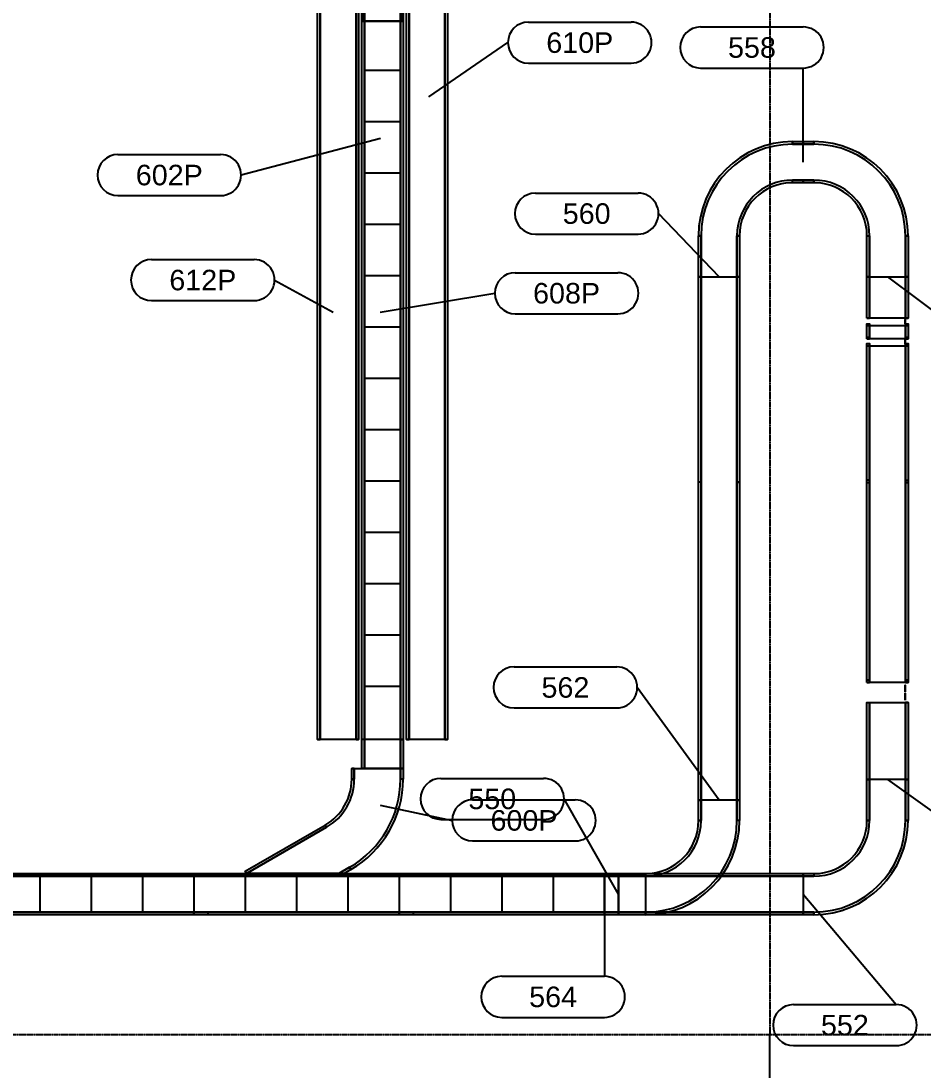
# Model space of a CAD drawing. Header units: inches. Extents: x -21257 to 11444, y 0 to 8704.
# Drawn here: x 8921 to 9449, y 503 to 1116 of the extents above; entities that cross this region are included whole.
import ezdxf
from ezdxf.enums import TextEntityAlignment as Align

# ---------------------------------------------------------------- set-up
doc = ezdxf.new("R2010")
doc.units = ezdxf.units.IN
doc.header["$MEASUREMENT"] = 0
doc.linetypes.add('CENTER2', pattern=[1.125, 0.75, -0.125, 0.125, -0.125])
for name, color, linetype in [('500-CONV-LAYOUT', 4, 'Continuous'), ('500-CONV-LAYOUT-LOWER', 4, 'Continuous'), ('500-CONV-NUMBERS', 4, 'Continuous'), ('600-CONV-LAYOUT', 3, 'Continuous'), ('600-CONV-LAYOUT-LOWER', 3, 'Continuous'), ('600-CONV-NUMBERS', 3, 'Continuous'), ('Bldg_Cline', 8, 'CENTER2'), ('Bldg_Colnum', 8, 'Continuous')]:
    doc.layers.add(name, color=color, linetype=linetype)
doc.styles.get("Standard").update_dxf_attribs({"font": 'helvl.shx'})

# ---------------------------------------------------------------- blocks, each defined once
blk = doc.blocks.new('Promise-US15-100330-00-10-003 Bldg Colums')
at = {"layer": 'Bldg_Cline'}
for p, q in [((8431, 7192), (8431, 8)), ((6031, 8), (10035, 8))]:
    blk.add_line(p, q, dxfattribs=at)
at = {"layer": 'Bldg_Colnum'}
blk.add_line((8431, -354.99), (8431, 8), dxfattribs=at)
blk = doc.blocks.new('DCBLOCK')
at = {"linetype": 'Continuous'}
for p, q in [((-0.625, 0), (0, 0)), ((-0.625, -0.25), (0, -0.25))]:
    blk.add_line(p, q, dxfattribs=at)
for centre, start, end in [((-0.625, -0.125), 89.99998, 269.99994), ((0, -0.125), 269.99994, 89.99998)]:
    blk.add_arc(centre, 0.125, start, end)
blk.add_attdef('FORTNAITEM', text='', height=0.125).set_placement((-0.3125, -0.125), align=Align.MIDDLE_CENTER)
at = {"flags": 1}
blk.add_attdef('SERIALNUM', (-0.625, -0.3437), '', height=0.125, dxfattribs=at)
blk = doc.blocks.new('Promise-US15-100330-00-20-408 500 600 Series')
at = {"layer": '500-CONV-LAYOUT', "linetype": 'Continuous'}
for p, q in [((-6177.72, -13527.08, 263.5), (-6177.72, -13525.58, 263.5)), ((-6177.72, -13525.58, 270), (-6177.72, -13527.08, 270)), ((-6177.72, -13527.08, 270), (-6177.72, -13527.08, 263.5)), ((-6171.47, -13527.08, 263.5), (-6171.47, -13525.58, 263.5)), ((-6171.47, -13525.58, 270), (-6171.47, -13527.08, 270)), ((-6171.47, -13527.08, 263.5), (-6171.47, -13525.58, 263.5)), ((-6171.47, -13527.08, 270), (-6171.47, -13525.58, 270)), ((-6171.47, -13527.08, 270), (-6171.47, -13527.08, 263.5)), ((-6171.47, -13527.08, 270), (-6171.47, -13527.08, 263.5)), ((-6165.22, -13527.08, 263.5), (-6165.22, -13525.58, 263.5)), ((-6165.22, -13527.08, 270), (-6165.22, -13525.58, 270)), ((-6165.22, -13527.08, 270), (-6165.22, -13527.08, 263.5)), ((-6177.72, -13549.58, 263.5), (-6177.72, -13548.08, 263.5)), ((-6177.72, -13548.08, 263.5), (-6177.72, -13548.08, 270)), ((-6177.72, -13549.58, 270), (-6177.72, -13548.08, 270)), ((-6171.47, -13549.58, 263.5), (-6171.47, -13548.08, 263.5)), ((-6171.47, -13548.08, 263.5), (-6171.47, -13548.08, 270)), ((-6171.47, -13549.58, 270), (-6171.47, -13548.08, 270)), ((-6171.47, -13548.08, 263.5), (-6171.47, -13549.58, 263.5)), ((-6171.47, -13548.08, 270), (-6171.47, -13548.08, 263.5)), ((-6171.47, -13549.58, 270), (-6171.47, -13548.08, 270)), ((-6165.22, -13548.08, 263.5), (-6165.22, -13549.58, 263.5)), ((-6165.22, -13548.08, 270), (-6165.22, -13548.08, 263.5)), ((-6165.22, -13549.58, 270), (-6165.22, -13548.08, 270)), ((-6231.22, -13580.58, 263.5), (-6232.72, -13580.58, 263.5)), ((-6231.22, -13580.58, 270), (-6232.72, -13580.58, 270)), ((-6231.22, -13580.58, 270), (-6231.22, -13580.58, 263.5)), ((-6210.22, -13580.58, 263.5), (-6208.72, -13580.58, 263.5)), ((-6210.22, -13580.58, 270), (-6210.22, -13580.58, 263.5)), ((-6208.72, -13580.58, 270), (-6210.22, -13580.58, 270)), ((-6134.22, -13580.58, 263.5), (-6132.72, -13580.58, 263.5)), ((-6134.22, -13580.58, 270), (-6132.72, -13580.58, 270)), ((-6132.72, -13580.58, 263.5), (-6132.72, -13580.58, 270)), ((-6111.72, -13580.58, 263.5), (-6110.22, -13580.58, 263.5)), ((-6111.72, -13580.58, 270), (-6111.72, -13580.58, 263.5)), ((-6110.22, -13580.58, 270), (-6111.72, -13580.58, 270)), ((-6231.22, -13604.58, 263.5), (-6232.72, -13604.58, 263.5)), ((-6231.22, -13604.58, 270), (-6232.72, -13604.58, 270)), ((-6231.22, -13604.58, 263.5), (-6232.72, -13604.58, 263.5)), ((-6232.72, -13604.58, 270), (-6231.22, -13604.58, 270)), ((-6231.22, -13604.58, 270), (-6231.22, -13604.58, 263.5)), ((-6231.22, -13604.58, 270), (-6231.22, -13604.58, 263.5)), ((-6210.22, -13604.58, 263.5), (-6208.72, -13604.58, 263.5)), ((-6210.22, -13604.58, 270), (-6210.22, -13604.58, 263.5)), ((-6208.72, -13604.58, 270), (-6210.22, -13604.58, 270)), ((-6208.72, -13604.58, 263.5), (-6210.22, -13604.58, 263.5)), ((-6210.22, -13604.58, 263.5), (-6210.22, -13604.58, 270)), ((-6208.72, -13604.58, 270), (-6210.22, -13604.58, 270)), ((-6134.22, -13604.58, 263.49), (-6132.72, -13604.58, 263.49)), ((-6134.22, -13604.58, 269.99), (-6132.72, -13604.58, 269.99)), ((-6132.72, -13604.58, 263.5), (-6134.22, -13604.58, 263.5)), ((-6134.22, -13604.58, 270), (-6132.72, -13604.58, 270)), ((-6132.72, -13604.58, 263.49), (-6132.72, -13604.58, 269.99)), ((-6132.72, -13604.58, 270), (-6132.72, -13604.58, 263.5)), ((-6111.72, -13604.58, 263.49), (-6110.22, -13604.58, 263.49)), ((-6111.72, -13604.58, 269.99), (-6111.72, -13604.58, 263.49)), ((-6110.22, -13604.58, 269.99), (-6111.72, -13604.58, 269.99)), ((-6111.72, -13604.58, 263.5), (-6110.22, -13604.58, 263.5)), ((-6111.72, -13604.58, 270), (-6111.72, -13604.58, 263.5)), ((-6111.72, -13604.58, 270), (-6110.22, -13604.58, 270)), ((-6132.72, -13628.83, 263.49), (-6134.22, -13628.83, 263.49)), ((-6134.22, -13628.83, 269.99), (-6132.72, -13628.83, 269.99)), ((-6134.22, -13632.13, 263.28), (-6132.72, -13632.13, 263.28)), ((-6134.22, -13632.98, 269.72), (-6132.72, -13632.98, 269.72)), ((-6132.72, -13628.83, 269.99), (-6132.72, -13628.83, 263.49)), ((-6132.72, -13632.13, 263.28), (-6132.72, -13632.98, 269.72)), ((-6111.72, -13628.83, 263.49), (-6110.22, -13628.83, 263.49)), ((-6111.72, -13628.83, 269.99), (-6111.72, -13628.83, 263.49)), ((-6111.72, -13628.83, 269.99), (-6110.22, -13628.83, 269.99)), ((-6111.72, -13632.13, 263.28), (-6110.22, -13632.13, 263.28)), ((-6111.72, -13632.98, 269.72), (-6111.72, -13632.13, 263.28)), ((-6110.22, -13632.98, 269.72), (-6111.72, -13632.98, 269.72)), ((-6132.72, -13640.06, 262.23), (-6134.22, -13640.06, 262.23)), ((-6132.72, -13640.91, 268.68), (-6132.72, -13640.06, 262.23)), ((-6111.72, -13640.06, 262.23), (-6110.22, -13640.06, 262.23)), ((-6111.72, -13640.91, 268.68), (-6111.72, -13640.06, 262.23)), ((-6134.22, -13640.91, 268.68), (-6132.72, -13640.91, 268.68)), ((-6134.22, -13644.96, 267.95), (-6132.72, -13644.96, 267.95)), ((-6132.72, -13643.51, 261.61), (-6132.72, -13644.96, 267.95)), ((-6111.72, -13640.91, 268.68), (-6110.22, -13640.91, 268.68)), ((-6111.72, -13643.51, 261.61), (-6110.22, -13643.51, 261.61)), ((-6111.72, -13644.96, 267.95), (-6111.72, -13643.51, 261.61)), ((-6110.22, -13644.96, 267.95), (-6111.72, -13644.96, 267.95)), ((-6231.22, -13724.58, 263.5), (-6232.72, -13724.58, 263.5)), ((-6231.22, -13724.58, 270), (-6232.72, -13724.58, 270)), ((-6231.22, -13724.58, 270), (-6231.22, -13724.58, 263.5)), ((-6210.22, -13724.58, 263.5), (-6208.72, -13724.58, 263.5)), ((-6210.22, -13724.58, 270), (-6210.22, -13724.58, 263.5)), ((-6208.72, -13724.58, 270), (-6210.22, -13724.58, 270)), ((-6231.22, -13910.58, 263.5), (-6232.72, -13910.58, 263.5)), ((-6231.22, -13910.58, 270), (-6232.72, -13910.58, 270)), ((-6231.22, -13910.58, 263.5), (-6232.72, -13910.58, 263.5)), ((-6232.72, -13910.58, 270), (-6231.22, -13910.58, 270)), ((-6231.22, -13910.58, 270), (-6231.22, -13910.58, 263.5)), ((-6231.22, -13910.58, 270), (-6231.22, -13910.58, 263.5)), ((-6210.22, -13910.58, 263.5), (-6208.72, -13910.58, 263.5)), ((-6210.22, -13910.58, 270), (-6210.22, -13910.58, 263.5)), ((-6208.72, -13910.58, 270), (-6210.22, -13910.58, 270)), ((-6208.72, -13910.58, 263.5), (-6210.22, -13910.58, 263.5)), ((-6210.22, -13910.58, 263.5), (-6210.22, -13910.58, 270)), ((-6208.72, -13910.58, 270), (-6210.22, -13910.58, 270)), ((-6231.22, -13922.58, 263.5), (-6232.72, -13922.58, 263.5)), ((-6232.72, -13922.58, 270), (-6231.22, -13922.58, 270)), ((-6231.22, -13922.58, 270), (-6231.22, -13922.58, 263.5)), ((-6208.72, -13922.58, 263.5), (-6210.22, -13922.58, 263.5)), ((-6210.22, -13922.58, 263.5), (-6210.22, -13922.58, 270)), ((-6208.72, -13922.58, 270), (-6210.22, -13922.58, 270)), ((-6617.72, -13955.08, 270), (-6617.72, -13976.08, 270)), ((-6587.72, -13955.08, 270), (-6587.72, -13976.08, 270)), ((-6557.72, -13955.08, 270), (-6557.72, -13976.08, 270)), ((-6527.72, -13955.08, 263.5), (-6527.72, -13953.58, 263.5)), ((-6527.72, -13955.08, 270), (-6527.72, -13953.58, 270)), ((-6527.72, -13955.08, 270), (-6527.72, -13976.08, 270)), ((-6527.72, -13955.08, 270), (-6527.72, -13955.08, 263.5)), ((-6497.72, -13955.08, 270), (-6497.72, -13976.08, 270)), ((-6467.72, -13955.08, 270), (-6467.72, -13976.08, 270)), ((-6437.72, -13955.08, 270), (-6437.72, -13976.08, 270)), ((-6407.72, -13955.08, 263.5), (-6407.72, -13953.58, 263.5)), ((-6407.72, -13955.08, 270), (-6407.72, -13953.58, 270)), ((-6407.72, -13955.08, 270), (-6407.72, -13976.08, 270)), ((-6407.72, -13955.08, 270), (-6407.72, -13955.08, 263.5)), ((-6377.72, -13955.08, 270), (-6377.72, -13976.08, 270)), ((-6347.72, -13955.08, 270), (-6347.72, -13976.08, 270)), ((-6317.72, -13955.08, 270), (-6317.72, -13976.08, 270)), ((-6287.72, -13955.08, 263.5), (-6287.72, -13953.58, 263.5)), ((-6287.72, -13953.58, 270), (-6287.72, -13955.08, 270)), ((-6287.72, -13955.08, 263.5), (-6287.72, -13953.58, 263.5)), ((-6287.72, -13955.08, 270), (-6287.72, -13953.58, 270)), ((-6287.72, -13955.08, 270), (-6287.72, -13955.08, 263.5)), ((-6287.72, -13955.08, 270), (-6287.72, -13955.08, 263.5)), ((-6263.72, -13955.08, 263.5), (-6263.72, -13953.58, 263.5)), ((-6263.72, -13955.08, 270), (-6263.72, -13953.58, 270)), ((-6263.72, -13955.08, 270), (-6263.72, -13955.08, 263.5)), ((-6527.72, -13976.08, 263.5), (-6527.72, -13977.58, 263.5)), ((-6527.72, -13976.08, 270), (-6527.72, -13976.08, 263.5)), ((-6527.72, -13977.58, 270), (-6527.72, -13976.08, 270)), ((-6407.72, -13976.08, 263.5), (-6407.72, -13977.58, 263.5)), ((-6407.72, -13976.08, 270), (-6407.72, -13976.08, 263.5)), ((-6407.72, -13977.58, 270), (-6407.72, -13976.08, 270)), ((-6287.72, -13977.58, 263.5), (-6287.72, -13976.08, 263.5)), ((-6287.72, -13976.08, 263.5), (-6287.72, -13976.08, 270)), ((-6287.72, -13977.58, 270), (-6287.72, -13976.08, 270)), ((-6287.72, -13976.08, 263.5), (-6287.72, -13977.58, 263.5)), ((-6287.72, -13976.08, 270), (-6287.72, -13976.08, 263.5)), ((-6287.72, -13977.58, 270), (-6287.72, -13976.08, 270)), ((-6263.72, -13976.08, 263.5), (-6263.72, -13977.58, 263.5)), ((-6263.72, -13976.08, 270), (-6263.72, -13976.08, 263.5)), ((-6263.72, -13977.58, 270), (-6263.72, -13976.08, 270))]:
    blk.add_line(p, q, dxfattribs=at)
at = {"layer": '500-CONV-LAYOUT', "extrusion": (-1, 0, 0)}
for centre in [(13630.83, 268.74, 6111.97), (13642.73, 267.18, 6111.97)]:
    blk.add_circle(centre, 1.25, dxfattribs=at)
at = {"layer": '500-CONV-LAYOUT'}
for centre, radius, start, end in [((-6177.72, -13580.58, 263.5), 55, 90, 180), ((-6177.72, -13580.58, 270), 55, 90, 180), ((-6177.72, -13580.58, 263.5), 53.5, 90, 180), ((-6177.72, -13580.58, 270), 53.5, 90, 180), ((-6165.22, -13580.58, 263.5), 55, 0, 90), ((-6165.22, -13580.58, 270), 55, 0, 90), ((-6165.22, -13580.58, 263.5), 53.5, 0, 90), ((-6165.22, -13580.58, 270), 53.5, 0, 90), ((-6177.72, -13580.58, 263.5), 32.5, 90, 180), ((-6177.72, -13580.58, 270), 32.5, 90, 180), ((-6165.22, -13580.58, 263.5), 32.5, 0, 90), ((-6165.22, -13580.58, 270), 32.5, 0, 90), ((-6177.72, -13580.58, 263.5), 31, 90, 180), ((-6177.72, -13580.58, 270), 31, 90, 180), ((-6165.22, -13580.58, 263.5), 31, 0, 90), ((-6165.22, -13580.58, 270), 31, 0, 90), ((-6263.72, -13922.58, 263.5), 55, 270, 0), ((-6263.72, -13922.58, 263.5), 31, 270, 0), ((-6263.72, -13922.58, 263.5), 53.5, 270, 0), ((-6263.72, -13922.58, 263.5), 32.5, 270, 0), ((-6263.72, -13922.58, 270), 55, 270, 0), ((-6263.72, -13922.58, 270), 31, 270, 0), ((-6263.72, -13922.58, 270), 32.5, 270, 0)]:
    blk.add_arc(centre, radius, start, end, dxfattribs=at)
at = {"layer": '500-CONV-LAYOUT', "invisible_edges": 15}
for points in [[(-6191.95, -13515.24, 270), (-6191.57, -13516.69, 270), (-6204.47, -13522.03, 270), (-6205.22, -13520.73, 270)], [(-6191.95, -13515.24, 263.5), (-6191.57, -13516.69, 263.5), (-6204.47, -13522.03, 263.5), (-6205.22, -13520.73, 263.5)], [(-6177.72, -13513.37, 270), (-6177.72, -13514.87, 270), (-6191.57, -13516.69, 270), (-6191.95, -13515.24, 270)], [(-6177.72, -13513.37, 263.5), (-6177.72, -13514.87, 263.5), (-6191.57, -13516.69, 263.5), (-6191.95, -13515.24, 263.5)], [(-6165.22, -13513.37, 270), (-6165.22, -13514.87, 270), (-6151.37, -13516.69, 270), (-6150.98, -13515.24, 270)], [(-6165.22, -13513.37, 263.5), (-6165.22, -13514.87, 263.5), (-6151.37, -13516.69, 263.5), (-6150.98, -13515.24, 263.5)], [(-6150.98, -13515.24, 270), (-6151.37, -13516.69, 270), (-6138.47, -13522.03, 270), (-6137.72, -13520.73, 270)], [(-6150.98, -13515.24, 263.5), (-6151.37, -13516.69, 263.5), (-6138.47, -13522.03, 263.5), (-6137.72, -13520.73, 263.5)], [(-6205.22, -13520.73, 270), (-6204.47, -13522.03, 270), (-6215.55, -13530.54, 270), (-6216.61, -13529.48, 270)], [(-6205.22, -13520.73, 263.5), (-6204.47, -13522.03, 263.5), (-6215.55, -13530.54, 263.5), (-6216.61, -13529.48, 263.5)], [(-6137.72, -13520.73, 270), (-6138.47, -13522.03, 270), (-6127.39, -13530.54, 270), (-6126.33, -13529.48, 270)], [(-6137.72, -13520.73, 263.5), (-6138.47, -13522.03, 263.5), (-6127.39, -13530.54, 263.5), (-6126.33, -13529.48, 263.5)], [(-6216.61, -13529.48, 270), (-6215.55, -13530.54, 270), (-6224.05, -13541.62, 270), (-6225.35, -13540.87, 270)], [(-6216.61, -13529.48, 263.5), (-6215.55, -13530.54, 263.5), (-6224.05, -13541.62, 263.5), (-6225.35, -13540.87, 263.5)], [(-6126.33, -13529.48, 270), (-6127.39, -13530.54, 270), (-6118.89, -13541.62, 270), (-6117.59, -13540.87, 270)], [(-6126.33, -13529.48, 263.5), (-6127.39, -13530.54, 263.5), (-6118.89, -13541.62, 263.5), (-6117.59, -13540.87, 263.5)], [(-6177.72, -13537.37, 270), (-6177.72, -13535.87, 270), (-6186.13, -13536.97, 270), (-6185.74, -13538.42, 270)], [(-6177.72, -13537.37, 263.5), (-6177.72, -13535.87, 263.5), (-6186.13, -13536.97, 263.5), (-6185.74, -13538.42, 263.5)], [(-6165.22, -13537.37, 270), (-6165.22, -13535.87, 270), (-6156.81, -13536.97, 270), (-6157.2, -13538.42, 270)], [(-6165.22, -13537.37, 263.5), (-6165.22, -13535.87, 263.5), (-6156.81, -13536.97, 263.5), (-6157.2, -13538.42, 263.5)], [(-6225.35, -13540.87, 270), (-6224.05, -13541.62, 270), (-6229.4, -13554.52, 270), (-6230.84, -13554.13, 270)], [(-6225.35, -13540.87, 263.5), (-6224.05, -13541.62, 263.5), (-6229.4, -13554.52, 263.5), (-6230.84, -13554.13, 263.5)], [(-6193.22, -13541.52, 270), (-6193.97, -13540.22, 270), (-6200.7, -13545.39, 270), (-6199.64, -13546.45, 270)], [(-6193.22, -13541.52, 263.5), (-6193.97, -13540.22, 263.5), (-6200.7, -13545.39, 263.5), (-6199.64, -13546.45, 263.5)], [(-6185.74, -13538.42, 270), (-6186.13, -13536.97, 270), (-6193.97, -13540.22, 270), (-6193.22, -13541.52, 270)], [(-6185.74, -13538.42, 263.5), (-6186.13, -13536.97, 263.5), (-6193.97, -13540.22, 263.5), (-6193.22, -13541.52, 263.5)], [(-6157.2, -13538.42, 270), (-6156.81, -13536.97, 270), (-6148.97, -13540.22, 270), (-6149.72, -13541.52, 270)], [(-6157.2, -13538.42, 263.5), (-6156.81, -13536.97, 263.5), (-6148.97, -13540.22, 263.5), (-6149.72, -13541.52, 263.5)], [(-6149.72, -13541.52, 270), (-6148.97, -13540.22, 270), (-6142.24, -13545.39, 270), (-6143.3, -13546.45, 270)], [(-6149.72, -13541.52, 263.5), (-6148.97, -13540.22, 263.5), (-6142.24, -13545.39, 263.5), (-6143.3, -13546.45, 263.5)], [(-6117.59, -13540.87, 270), (-6118.89, -13541.62, 270), (-6113.54, -13554.52, 270), (-6112.09, -13554.13, 270)], [(-6117.59, -13540.87, 263.5), (-6118.89, -13541.62, 263.5), (-6113.54, -13554.52, 263.5), (-6112.09, -13554.13, 263.5)], [(-6199.64, -13546.45, 270), (-6200.7, -13545.39, 270), (-6205.86, -13552.12, 270), (-6204.57, -13552.87, 270)], [(-6199.64, -13546.45, 263.5), (-6200.7, -13545.39, 263.5), (-6205.86, -13552.12, 263.5), (-6204.57, -13552.87, 263.5)], [(-6143.3, -13546.45, 270), (-6142.24, -13545.39, 270), (-6137.07, -13552.12, 270), (-6138.37, -13552.87, 270)], [(-6143.3, -13546.45, 263.5), (-6142.24, -13545.39, 263.5), (-6137.07, -13552.12, 263.5), (-6138.37, -13552.87, 263.5)], [(-6230.84, -13554.13, 270), (-6229.4, -13554.52, 270), (-6231.22, -13568.37, 270), (-6232.72, -13568.37, 270)], [(-6230.84, -13554.13, 263.5), (-6229.4, -13554.52, 263.5), (-6231.22, -13568.37, 263.5), (-6232.72, -13568.37, 263.5)], [(-6204.57, -13552.87, 270), (-6205.86, -13552.12, 270), (-6209.11, -13559.95, 270), (-6207.66, -13560.34, 270)], [(-6204.57, -13552.87, 263.5), (-6205.86, -13552.12, 263.5), (-6209.11, -13559.95, 263.5), (-6207.66, -13560.34, 263.5)], [(-6138.37, -13552.87, 270), (-6137.07, -13552.12, 270), (-6133.83, -13559.95, 270), (-6135.28, -13560.34, 270)], [(-6138.37, -13552.87, 263.5), (-6137.07, -13552.12, 263.5), (-6133.83, -13559.95, 263.5), (-6135.28, -13560.34, 263.5)], [(-6112.09, -13554.13, 270), (-6113.54, -13554.52, 270), (-6111.72, -13568.37, 270), (-6110.22, -13568.37, 270)], [(-6112.09, -13554.13, 263.5), (-6113.54, -13554.52, 263.5), (-6111.72, -13568.37, 263.5), (-6110.22, -13568.37, 263.5)], [(-6207.66, -13560.34, 270), (-6209.11, -13559.95, 270), (-6210.22, -13568.37, 270), (-6208.72, -13568.37, 270)], [(-6207.66, -13560.34, 263.5), (-6209.11, -13559.95, 263.5), (-6210.22, -13568.37, 263.5), (-6208.72, -13568.37, 263.5)], [(-6135.28, -13560.34, 270), (-6133.83, -13559.95, 270), (-6132.72, -13568.37, 270), (-6134.22, -13568.37, 270)], [(-6135.28, -13560.34, 263.5), (-6133.83, -13559.95, 263.5), (-6132.72, -13568.37, 263.5), (-6134.22, -13568.37, 263.5)], [(-6232.72, -13910.37, 270), (-6231.22, -13910.37, 270), (-6232.33, -13918.78, 270), (-6233.78, -13918.39, 270)], [(-6232.72, -13910.37, 263.5), (-6231.22, -13910.37, 263.5), (-6232.33, -13918.78, 263.5), (-6233.78, -13918.39, 263.5)], [(-6208.72, -13910.37, 270), (-6210.22, -13910.37, 270), (-6212.04, -13924.21, 270), (-6210.59, -13924.6, 270)], [(-6208.72, -13910.37, 263.5), (-6210.22, -13910.37, 263.5), (-6212.04, -13924.21, 263.5), (-6210.59, -13924.6, 263.5)], [(-6233.78, -13918.39, 270), (-6232.33, -13918.78, 270), (-6235.57, -13926.62, 270), (-6236.87, -13925.87, 270)], [(-6233.78, -13918.39, 263.5), (-6232.33, -13918.78, 263.5), (-6235.57, -13926.62, 263.5), (-6236.87, -13925.87, 263.5)], [(-6236.87, -13925.87, 270), (-6235.57, -13926.62, 270), (-6240.74, -13933.35, 270), (-6241.8, -13932.29, 270)], [(-6236.87, -13925.87, 263.5), (-6235.57, -13926.62, 263.5), (-6240.74, -13933.35, 263.5), (-6241.8, -13932.29, 263.5)], [(-6210.59, -13924.6, 270), (-6212.04, -13924.21, 270), (-6217.39, -13937.12, 270), (-6216.09, -13937.87, 270)], [(-6210.59, -13924.6, 263.5), (-6212.04, -13924.21, 263.5), (-6217.39, -13937.12, 263.5), (-6216.09, -13937.87, 263.5)], [(-6241.8, -13932.29, 270), (-6240.74, -13933.35, 270), (-6247.47, -13938.51, 270), (-6248.22, -13937.21, 270)], [(-6241.8, -13932.29, 263.5), (-6240.74, -13933.35, 263.5), (-6247.47, -13938.51, 263.5), (-6248.22, -13937.21, 263.5)], [(-6255.7, -13940.31, 270), (-6255.31, -13941.76, 270), (-6263.72, -13942.87, 270), (-6263.72, -13941.37, 270)], [(-6255.7, -13940.31, 263.5), (-6255.31, -13941.76, 263.5), (-6263.72, -13942.87, 263.5), (-6263.72, -13941.37, 263.5)], [(-6248.22, -13937.21, 270), (-6247.47, -13938.51, 270), (-6255.31, -13941.76, 270), (-6255.7, -13940.31, 270)], [(-6248.22, -13937.21, 263.5), (-6247.47, -13938.51, 263.5), (-6255.31, -13941.76, 263.5), (-6255.7, -13940.31, 263.5)], [(-6216.09, -13937.87, 270), (-6217.39, -13937.12, 270), (-6225.89, -13948.2, 270), (-6224.83, -13949.26, 270)], [(-6216.09, -13937.87, 263.5), (-6217.39, -13937.12, 263.5), (-6225.89, -13948.2, 263.5), (-6224.83, -13949.26, 263.5)], [(-6224.83, -13949.26, 270), (-6225.89, -13948.2, 270), (-6236.97, -13956.7, 270), (-6236.22, -13958, 270)], [(-6224.83, -13949.26, 263.5), (-6225.89, -13948.2, 263.5), (-6236.97, -13956.7, 263.5), (-6236.22, -13958, 263.5)], [(-6236.22, -13958, 270), (-6236.97, -13956.7, 270), (-6249.87, -13962.04, 270), (-6249.48, -13963.49, 270)], [(-6236.22, -13958, 263.5), (-6236.97, -13956.7, 263.5), (-6249.87, -13962.04, 263.5), (-6249.48, -13963.49, 263.5)], [(-6249.48, -13963.49, 270), (-6249.87, -13962.04, 270), (-6263.72, -13963.87, 270), (-6263.72, -13965.37, 270)], [(-6249.48, -13963.49, 263.5), (-6249.87, -13962.04, 263.5), (-6263.72, -13963.87, 263.5), (-6263.72, -13965.37, 263.5)]]:
    blk.add_3dface(points, dxfattribs=at)
at = {"layer": '500-CONV-LAYOUT'}
for points in [[(-6171.47, -13527.08, 263.5), (-6177.72, -13527.08, 263.5), (-6177.72, -13525.58, 263.5), (-6171.47, -13525.58, 263.5)], [(-6171.47, -13527.08, 270), (-6177.72, -13527.08, 270), (-6177.72, -13525.58, 270), (-6171.47, -13525.58, 270)], [(-6171.47, -13527.08, 270), (-6177.72, -13527.08, 270), (-6177.72, -13527.08, 263.5), (-6171.47, -13527.08, 263.5)], [(-6165.22, -13527.08, 263.5), (-6171.47, -13527.08, 263.5), (-6171.47, -13525.58, 263.5), (-6165.22, -13525.58, 263.5)], [(-6165.22, -13527.08, 270), (-6171.47, -13527.08, 270), (-6171.47, -13525.58, 270), (-6165.22, -13525.58, 270)], [(-6165.22, -13527.08, 270), (-6171.47, -13527.08, 270), (-6171.47, -13527.08, 263.5), (-6165.22, -13527.08, 263.5)], [(-6171.47, -13548.08, 270), (-6177.72, -13548.08, 270), (-6177.72, -13548.08, 263.5), (-6171.47, -13548.08, 263.5)], [(-6171.47, -13549.58, 263.5), (-6177.72, -13549.58, 263.5), (-6177.72, -13548.08, 263.5), (-6171.47, -13548.08, 263.5)], [(-6171.47, -13549.58, 270), (-6177.72, -13549.58, 270), (-6177.72, -13548.08, 270), (-6171.47, -13548.08, 270)], [(-6165.22, -13548.08, 270), (-6171.47, -13548.08, 270), (-6171.47, -13548.08, 263.5), (-6165.22, -13548.08, 263.5)], [(-6165.22, -13549.58, 263.5), (-6171.47, -13549.58, 263.5), (-6171.47, -13548.08, 263.5), (-6165.22, -13548.08, 263.5)], [(-6165.22, -13549.58, 270), (-6171.47, -13549.58, 270), (-6171.47, -13548.08, 270), (-6165.22, -13548.08, 270)], [(-6231.22, -13580.58, 263.5), (-6231.22, -13604.58, 263.5), (-6232.72, -13604.58, 263.5), (-6232.72, -13580.58, 263.5)], [(-6231.22, -13580.58, 270), (-6231.22, -13604.58, 270), (-6232.72, -13604.58, 270), (-6232.72, -13580.58, 270)], [(-6231.22, -13580.58, 270), (-6231.22, -13604.58, 270), (-6231.22, -13604.58, 263.5), (-6231.22, -13580.58, 263.5)], [(-6210.22, -13580.58, 270), (-6210.22, -13604.58, 270), (-6210.22, -13604.58, 263.5), (-6210.22, -13580.58, 263.5)], [(-6208.72, -13580.58, 263.5), (-6208.72, -13604.58, 263.5), (-6210.22, -13604.58, 263.5), (-6210.22, -13580.58, 263.5)], [(-6208.72, -13580.58, 270), (-6208.72, -13604.58, 270), (-6210.22, -13604.58, 270), (-6210.22, -13580.58, 270)], [(-6134.22, -13604.58, 263.5), (-6134.22, -13580.58, 263.5), (-6132.72, -13580.58, 263.5), (-6132.72, -13604.58, 263.5)], [(-6134.22, -13604.58, 270), (-6134.22, -13580.58, 270), (-6132.72, -13580.58, 270), (-6132.72, -13604.58, 270)], [(-6132.72, -13604.58, 270), (-6132.72, -13580.58, 270), (-6132.72, -13580.58, 263.5), (-6132.72, -13604.58, 263.5)], [(-6111.72, -13604.58, 270), (-6111.72, -13580.58, 270), (-6111.72, -13580.58, 263.5), (-6111.72, -13604.58, 263.5)], [(-6111.72, -13604.58, 263.5), (-6111.72, -13580.58, 263.5), (-6110.22, -13580.58, 263.5), (-6110.22, -13604.58, 263.5)], [(-6111.72, -13604.58, 270), (-6111.72, -13580.58, 270), (-6110.22, -13580.58, 270), (-6110.22, -13604.58, 270)], [(-6231.22, -13604.58, 263.5), (-6231.22, -13910.58, 263.5), (-6232.72, -13910.58, 263.5), (-6232.72, -13604.58, 263.5)], [(-6231.22, -13604.58, 270), (-6231.22, -13910.58, 270), (-6232.72, -13910.58, 270), (-6232.72, -13604.58, 270)], [(-6210.22, -13604.58, 270), (-6210.22, -13910.58, 270), (-6231.22, -13910.58, 270), (-6231.22, -13604.58, 270)], [(-6231.22, -13604.58, 270), (-6231.22, -13910.58, 270), (-6231.22, -13910.58, 263.5), (-6231.22, -13604.58, 263.5)], [(-6210.22, -13604.58, 270), (-6210.22, -13910.58, 270), (-6210.22, -13910.58, 263.5), (-6210.22, -13604.58, 263.5)], [(-6208.72, -13604.58, 263.5), (-6208.72, -13910.58, 263.5), (-6210.22, -13910.58, 263.5), (-6210.22, -13604.58, 263.5)], [(-6208.72, -13604.58, 270), (-6208.72, -13910.58, 270), (-6210.22, -13910.58, 270), (-6210.22, -13604.58, 270)], [(-6134.22, -13628.83, 263.49), (-6134.22, -13604.58, 263.49), (-6132.72, -13604.58, 263.49), (-6132.72, -13628.83, 263.49)], [(-6134.22, -13628.83, 269.99), (-6134.22, -13604.58, 269.99), (-6132.72, -13604.58, 269.99), (-6132.72, -13628.83, 269.99)], [(-6132.72, -13628.83, 269.99), (-6132.72, -13604.58, 269.99), (-6111.72, -13604.58, 269.99), (-6111.72, -13628.83, 269.99)], [(-6132.72, -13628.83, 269.99), (-6132.72, -13604.58, 269.99), (-6132.72, -13604.58, 263.49), (-6132.72, -13628.83, 263.49)], [(-6111.72, -13628.83, 269.99), (-6111.72, -13604.58, 269.99), (-6111.72, -13604.58, 263.49), (-6111.72, -13628.83, 263.49)], [(-6111.72, -13628.83, 263.49), (-6111.72, -13604.58, 263.49), (-6110.22, -13604.58, 263.49), (-6110.22, -13628.83, 263.49)], [(-6111.72, -13628.83, 269.99), (-6111.72, -13604.58, 269.99), (-6110.22, -13604.58, 269.99), (-6110.22, -13628.83, 269.99)], [(-6134.22, -13640.06, 262.23), (-6134.22, -13632.13, 263.28), (-6132.72, -13632.13, 263.28), (-6132.72, -13640.06, 262.23)], [(-6134.22, -13640.91, 268.68), (-6134.22, -13632.98, 269.72), (-6132.72, -13632.98, 269.72), (-6132.72, -13640.91, 268.68)], [(-6132.72, -13640.91, 268.68), (-6132.72, -13632.98, 269.72), (-6132.72, -13632.13, 263.28), (-6132.72, -13640.06, 262.23)], [(-6132.72, -13640.91, 268.68), (-6132.72, -13632.98, 269.72), (-6111.72, -13632.98, 269.72), (-6111.72, -13640.91, 268.68)], [(-6111.72, -13640.91, 268.68), (-6111.72, -13632.98, 269.72), (-6111.72, -13632.13, 263.28), (-6111.72, -13640.06, 262.23)], [(-6111.72, -13640.06, 262.23), (-6111.72, -13632.13, 263.28), (-6110.22, -13632.13, 263.28), (-6110.22, -13640.06, 262.23)], [(-6111.72, -13640.91, 268.68), (-6111.72, -13632.98, 269.72), (-6110.22, -13632.98, 269.72), (-6110.22, -13640.91, 268.68)], [(-6231.22, -13910.58, 263.5), (-6231.22, -13922.58, 263.5), (-6232.72, -13922.58, 263.5), (-6232.72, -13910.58, 263.5)], [(-6231.22, -13910.58, 270), (-6231.22, -13922.58, 270), (-6232.72, -13922.58, 270), (-6232.72, -13910.58, 270)], [(-6231.22, -13910.58, 270), (-6231.22, -13922.58, 270), (-6231.22, -13922.58, 263.5), (-6231.22, -13910.58, 263.5)], [(-6210.22, -13910.58, 270), (-6210.22, -13922.58, 270), (-6210.22, -13922.58, 263.5), (-6210.22, -13910.58, 263.5)], [(-6208.72, -13910.58, 263.5), (-6208.72, -13922.58, 263.5), (-6210.22, -13922.58, 263.5), (-6210.22, -13910.58, 263.5)], [(-6208.72, -13910.58, 270), (-6208.72, -13922.58, 270), (-6210.22, -13922.58, 270), (-6210.22, -13910.58, 270)], [(-6287.72, -13955.08, 263.5), (-7727.72, -13955.08, 263.5), (-7727.72, -13953.58, 263.5), (-6287.72, -13953.58, 263.5)], [(-6287.72, -13955.08, 270), (-7727.72, -13955.08, 270), (-7727.72, -13953.58, 270), (-6287.72, -13953.58, 270)], [(-6287.72, -13976.08, 270), (-7727.72, -13976.08, 270), (-7727.72, -13955.08, 270), (-6287.72, -13955.08, 270)], [(-6287.72, -13955.08, 270), (-7727.72, -13955.08, 270), (-7727.72, -13955.08, 263.5), (-6287.72, -13955.08, 263.5)], [(-6263.72, -13955.08, 263.5), (-6287.72, -13955.08, 263.5), (-6287.72, -13953.58, 263.5), (-6263.72, -13953.58, 263.5)], [(-6263.72, -13955.08, 270), (-6287.72, -13955.08, 270), (-6287.72, -13953.58, 270), (-6263.72, -13953.58, 270)], [(-6263.72, -13976.08, 270), (-6287.72, -13976.08, 270), (-6287.72, -13955.08, 270), (-6263.72, -13955.08, 270)], [(-6263.72, -13955.08, 270), (-6287.72, -13955.08, 270), (-6287.72, -13955.08, 263.5), (-6263.72, -13955.08, 263.5)], [(-6287.72, -13976.08, 270), (-7727.72, -13976.08, 270), (-7727.72, -13976.08, 263.5), (-6287.72, -13976.08, 263.5)], [(-6287.72, -13977.58, 263.5), (-7727.72, -13977.58, 263.5), (-7727.72, -13976.08, 263.5), (-6287.72, -13976.08, 263.5)], [(-6287.72, -13977.58, 270), (-7727.72, -13977.58, 270), (-7727.72, -13976.08, 270), (-6287.72, -13976.08, 270)], [(-6263.72, -13976.08, 270), (-6287.72, -13976.08, 270), (-6287.72, -13976.08, 263.5), (-6263.72, -13976.08, 263.5)], [(-6263.72, -13977.58, 263.5), (-6287.72, -13977.58, 263.5), (-6287.72, -13976.08, 263.5), (-6263.72, -13976.08, 263.5)], [(-6263.72, -13977.58, 270), (-6287.72, -13977.58, 270), (-6287.72, -13976.08, 270), (-6263.72, -13976.08, 270)]]:
    blk.add_3dface(points, dxfattribs=at)
at = {"layer": '500-CONV-LAYOUT-LOWER'}
for p, q in [((-6134.22, -13643.51, 261.61), (-6132.72, -13643.51, 261.61)), ((-6132.72, -13723.44, 243.3), (-6134.22, -13723.44, 243.3)), ((-6134.22, -13724.89, 249.64), (-6132.72, -13724.89, 249.64)), ((-6132.72, -13724.89, 249.64), (-6132.72, -13723.44, 243.3)), ((-6111.72, -13723.44, 243.3), (-6110.22, -13723.44, 243.3)), ((-6111.72, -13724.89, 249.64), (-6111.72, -13723.44, 243.3)), ((-6111.72, -13724.89, 249.64), (-6110.22, -13724.89, 249.64)), ((-6132.72, -13840.41, 216.51), (-6134.22, -13840.41, 216.51)), ((-6134.22, -13841.86, 222.84), (-6132.72, -13841.86, 222.84)), ((-6132.72, -13841.86, 222.84), (-6132.72, -13840.41, 216.51)), ((-6111.72, -13840.41, 216.51), (-6110.22, -13840.41, 216.51)), ((-6111.72, -13841.86, 222.84), (-6111.72, -13840.41, 216.51)), ((-6111.72, -13841.86, 222.84), (-6110.22, -13841.86, 222.84)), ((-6134.22, -13853.56, 215.5), (-6132.72, -13853.56, 215.5)), ((-6134.22, -13853.56, 222), (-6132.72, -13853.56, 222)), ((-6132.72, -13853.56, 215.5), (-6132.72, -13853.56, 222)), ((-6111.72, -13853.56, 215.5), (-6110.22, -13853.56, 215.5)), ((-6111.72, -13853.56, 222), (-6111.72, -13853.56, 215.5)), ((-6110.22, -13853.56, 222), (-6111.72, -13853.56, 222)), ((-6134.22, -13898.56, 215.5), (-6132.72, -13898.56, 215.5)), ((-6134.22, -13898.56, 222), (-6132.72, -13898.56, 222)), ((-6132.72, -13898.56, 215.5), (-6134.22, -13898.56, 215.5)), ((-6134.22, -13898.56, 222), (-6132.72, -13898.56, 222)), ((-6132.72, -13898.56, 215.5), (-6132.72, -13898.56, 222)), ((-6132.72, -13898.56, 222), (-6132.72, -13898.56, 215.5)), ((-6111.72, -13898.56, 215.5), (-6110.22, -13898.56, 215.5)), ((-6111.72, -13898.56, 222), (-6111.72, -13898.56, 215.5)), ((-6110.22, -13898.56, 222), (-6111.72, -13898.56, 222)), ((-6111.72, -13898.56, 215.5), (-6110.22, -13898.56, 215.5)), ((-6111.72, -13898.56, 222), (-6111.72, -13898.56, 215.5)), ((-6111.72, -13898.56, 222), (-6110.22, -13898.56, 222)), ((-6132.72, -13922.56, 215.5), (-6134.22, -13922.56, 215.5)), ((-6134.22, -13922.56, 222), (-6132.72, -13922.56, 222)), ((-6132.72, -13922.56, 222), (-6132.72, -13922.56, 215.5)), ((-6111.72, -13922.56, 215.5), (-6110.22, -13922.56, 215.5)), ((-6111.72, -13922.56, 222), (-6111.72, -13922.56, 215.5)), ((-6111.72, -13922.56, 222), (-6110.22, -13922.56, 222)), ((-6519.47, -13955.06, 215.5), (-6519.47, -13953.56, 215.5)), ((-6519.47, -13953.56, 222), (-6519.47, -13955.06, 222)), ((-6519.47, -13955.06, 222), (-6519.47, -13955.06, 215.5)), ((-6399.47, -13955.06, 215.5), (-6399.47, -13953.56, 215.5)), ((-6399.47, -13953.56, 222), (-6399.47, -13955.06, 222)), ((-6399.47, -13955.06, 222), (-6399.47, -13955.06, 215.5)), ((-6279.47, -13953.56, 215.5), (-6279.47, -13955.06, 215.5)), ((-6279.47, -13953.56, 222), (-6279.47, -13955.06, 222)), ((-6279.47, -13955.06, 215.5), (-6279.47, -13953.56, 215.5)), ((-6279.47, -13953.56, 222), (-6279.47, -13955.06, 222)), ((-6279.47, -13955.06, 215.5), (-6279.47, -13955.06, 222)), ((-6279.47, -13955.06, 222), (-6279.47, -13955.06, 215.5)), ((-6171.47, -13953.56, 215.5), (-6171.47, -13955.06, 215.5)), ((-6171.47, -13953.56, 222), (-6171.47, -13955.06, 222)), ((-6171.47, -13955.06, 215.5), (-6171.47, -13953.56, 215.5)), ((-6171.47, -13953.56, 222), (-6171.47, -13955.06, 222)), ((-6171.47, -13955.06, 215.5), (-6171.47, -13955.06, 222)), ((-6171.47, -13955.06, 222), (-6171.47, -13955.06, 215.5)), ((-6165.22, -13953.56, 215.5), (-6165.22, -13955.06, 215.5)), ((-6165.22, -13953.56, 222), (-6165.22, -13955.06, 222)), ((-6165.22, -13955.06, 215.5), (-6165.22, -13955.06, 222)), ((-6519.47, -13976.06, 215.5), (-6519.47, -13977.56, 215.5)), ((-6519.47, -13976.06, 222), (-6519.47, -13976.06, 215.5)), ((-6519.47, -13976.06, 222), (-6519.47, -13977.56, 222)), ((-6399.47, -13976.06, 215.5), (-6399.47, -13977.56, 215.5)), ((-6399.47, -13976.06, 222), (-6399.47, -13976.06, 215.5)), ((-6399.47, -13976.06, 222), (-6399.47, -13977.56, 222)), ((-6279.47, -13976.06, 215.5), (-6279.47, -13977.56, 215.5)), ((-6279.47, -13976.06, 222), (-6279.47, -13976.06, 215.5)), ((-6279.47, -13977.56, 222), (-6279.47, -13976.06, 222)), ((-6279.47, -13976.06, 215.5), (-6279.47, -13977.56, 215.5)), ((-6279.47, -13976.06, 222), (-6279.47, -13976.06, 215.5)), ((-6279.47, -13976.06, 222), (-6279.47, -13977.56, 222)), ((-6171.47, -13976.06, 215.5), (-6171.47, -13977.56, 215.5)), ((-6171.47, -13976.06, 222), (-6171.47, -13976.06, 215.5)), ((-6171.47, -13977.56, 222), (-6171.47, -13976.06, 222)), ((-6171.47, -13976.06, 215.5), (-6171.47, -13977.56, 215.5)), ((-6171.47, -13976.06, 222), (-6171.47, -13976.06, 215.5)), ((-6171.47, -13976.06, 222), (-6171.47, -13977.56, 222)), ((-6165.22, -13976.06, 215.5), (-6165.22, -13977.56, 215.5)), ((-6165.22, -13976.06, 222), (-6165.22, -13976.06, 215.5)), ((-6165.22, -13977.56, 222), (-6165.22, -13976.06, 222))]:
    blk.add_line(p, q, dxfattribs=at)
at = {"layer": '500-CONV-LAYOUT-LOWER', "extrusion": (-1, 0, 0)}
for centre in [(13845.31, 220, 6111.97), (13850.06, 220, 6111.97)]:
    blk.add_circle(centre, 2, dxfattribs=at)
at = {"layer": '500-CONV-LAYOUT-LOWER'}
for centre, radius in [((-6165.22, -13922.56, 215.5), 55), ((-6165.22, -13922.56, 215.5), 31), ((-6165.22, -13922.56, 215.5), 53.5), ((-6165.22, -13922.56, 215.5), 32.5), ((-6165.22, -13922.56, 222), 55), ((-6165.22, -13922.56, 222), 31), ((-6165.22, -13922.56, 222), 53.5), ((-6165.22, -13922.56, 222), 32.5)]:
    blk.add_arc(centre, radius, 270, 0, dxfattribs=at)
for points in [[(-6134.22, -13840.41, 216.51), (-6134.22, -13643.51, 261.61), (-6132.72, -13643.51, 261.61), (-6132.72, -13840.41, 216.51)], [(-6134.22, -13841.86, 222.84), (-6134.22, -13644.96, 267.95), (-6132.72, -13644.96, 267.95), (-6132.72, -13841.86, 222.84)], [(-6132.72, -13841.86, 222.84), (-6132.72, -13644.96, 267.95), (-6132.72, -13643.51, 261.61), (-6132.72, -13840.41, 216.51)], [(-6132.72, -13841.86, 222.84), (-6132.72, -13644.96, 267.95), (-6111.72, -13644.96, 267.95), (-6111.72, -13841.86, 222.84)], [(-6111.72, -13841.86, 222.84), (-6111.72, -13644.96, 267.95), (-6111.72, -13643.51, 261.61), (-6111.72, -13840.41, 216.51)], [(-6111.72, -13840.41, 216.51), (-6111.72, -13643.51, 261.61), (-6110.22, -13643.51, 261.61), (-6110.22, -13840.41, 216.51)], [(-6111.72, -13841.86, 222.84), (-6111.72, -13644.96, 267.95), (-6110.22, -13644.96, 267.95), (-6110.22, -13841.86, 222.84)], [(-6134.22, -13898.56, 215.5), (-6134.22, -13853.56, 215.5), (-6132.72, -13853.56, 215.5), (-6132.72, -13898.56, 215.5)], [(-6134.22, -13898.56, 222), (-6134.22, -13853.56, 222), (-6132.72, -13853.56, 222), (-6132.72, -13898.56, 222)], [(-6132.72, -13898.56, 222), (-6132.72, -13853.56, 222), (-6111.72, -13853.56, 222), (-6111.72, -13898.56, 222)], [(-6132.72, -13898.56, 222), (-6132.72, -13853.56, 222), (-6132.72, -13853.56, 215.5), (-6132.72, -13898.56, 215.5)], [(-6111.72, -13898.56, 222), (-6111.72, -13853.56, 222), (-6111.72, -13853.56, 215.5), (-6111.72, -13898.56, 215.5)], [(-6111.72, -13898.56, 215.5), (-6111.72, -13853.56, 215.5), (-6110.22, -13853.56, 215.5), (-6110.22, -13898.56, 215.5)], [(-6111.72, -13898.56, 222), (-6111.72, -13853.56, 222), (-6110.22, -13853.56, 222), (-6110.22, -13898.56, 222)], [(-6134.22, -13922.56, 215.5), (-6134.22, -13898.56, 215.5), (-6132.72, -13898.56, 215.5), (-6132.72, -13922.56, 215.5)], [(-6134.22, -13922.56, 222), (-6134.22, -13898.56, 222), (-6132.72, -13898.56, 222), (-6132.72, -13922.56, 222)], [(-6132.72, -13922.56, 222), (-6132.72, -13898.56, 222), (-6132.72, -13898.56, 215.5), (-6132.72, -13922.56, 215.5)], [(-6111.72, -13922.56, 222), (-6111.72, -13898.56, 222), (-6111.72, -13898.56, 215.5), (-6111.72, -13922.56, 215.5)], [(-6111.72, -13922.56, 215.5), (-6111.72, -13898.56, 215.5), (-6110.22, -13898.56, 215.5), (-6110.22, -13922.56, 215.5)], [(-6111.72, -13922.56, 222), (-6111.72, -13898.56, 222), (-6110.22, -13898.56, 222), (-6110.22, -13922.56, 222)], [(-7599.47, -13953.56, 215.5), (-6279.47, -13953.56, 215.5), (-6279.47, -13955.06, 215.5), (-7599.47, -13955.06, 215.5)], [(-7599.47, -13953.56, 222), (-6279.47, -13953.56, 222), (-6279.47, -13955.06, 222), (-7599.47, -13955.06, 222)], [(-7599.47, -13955.06, 222), (-6279.47, -13955.06, 222), (-6279.47, -13976.06, 222), (-7599.47, -13976.06, 222)], [(-7599.47, -13955.06, 222), (-6279.47, -13955.06, 222), (-6279.47, -13955.06, 215.5), (-7599.47, -13955.06, 215.5)], [(-6279.47, -13953.56, 215.5), (-6171.47, -13953.56, 215.5), (-6171.47, -13955.06, 215.5), (-6279.47, -13955.06, 215.5)], [(-6279.47, -13953.56, 222), (-6171.47, -13953.56, 222), (-6171.47, -13955.06, 222), (-6279.47, -13955.06, 222)], [(-6279.47, -13955.06, 222), (-6171.47, -13955.06, 222), (-6171.47, -13976.06, 222), (-6279.47, -13976.06, 222)], [(-6279.47, -13955.06, 222), (-6171.47, -13955.06, 222), (-6171.47, -13955.06, 215.5), (-6279.47, -13955.06, 215.5)], [(-6171.47, -13953.56, 215.5), (-6165.22, -13953.56, 215.5), (-6165.22, -13955.06, 215.5), (-6171.47, -13955.06, 215.5)], [(-6171.47, -13953.56, 222), (-6165.22, -13953.56, 222), (-6165.22, -13955.06, 222), (-6171.47, -13955.06, 222)], [(-6171.47, -13955.06, 222), (-6165.22, -13955.06, 222), (-6165.22, -13955.06, 215.5), (-6171.47, -13955.06, 215.5)], [(-7599.47, -13976.06, 222), (-6279.47, -13976.06, 222), (-6279.47, -13976.06, 215.5), (-7599.47, -13976.06, 215.5)], [(-7599.47, -13976.06, 215.5), (-6279.47, -13976.06, 215.5), (-6279.47, -13977.56, 215.5), (-7599.47, -13977.56, 215.5)], [(-7599.47, -13976.06, 222), (-6279.47, -13976.06, 222), (-6279.47, -13977.56, 222), (-7599.47, -13977.56, 222)], [(-6279.47, -13976.06, 222), (-6171.47, -13976.06, 222), (-6171.47, -13976.06, 215.5), (-6279.47, -13976.06, 215.5)], [(-6279.47, -13976.06, 215.5), (-6171.47, -13976.06, 215.5), (-6171.47, -13977.56, 215.5), (-6279.47, -13977.56, 215.5)], [(-6279.47, -13976.06, 222), (-6171.47, -13976.06, 222), (-6171.47, -13977.56, 222), (-6279.47, -13977.56, 222)], [(-6171.47, -13976.06, 222), (-6165.22, -13976.06, 222), (-6165.22, -13976.06, 215.5), (-6171.47, -13976.06, 215.5)], [(-6171.47, -13976.06, 215.5), (-6165.22, -13976.06, 215.5), (-6165.22, -13977.56, 215.5), (-6171.47, -13977.56, 215.5)], [(-6171.47, -13976.06, 222), (-6165.22, -13976.06, 222), (-6165.22, -13977.56, 222), (-6171.47, -13977.56, 222)]]:
    blk.add_3dface(points, dxfattribs=at)
at = {"layer": '500-CONV-NUMBERS', "linetype": 'Continuous'}
for p, q in [((-6171.47, -13537.58, 270), (-6171.47, -13482.53, 360)), ((-6220.72, -13604.58, 270), (-6256.08, -13567.64, 360)), ((-6122.22, -13604.58, 270), (-6070.17, -13643.61, 360)), ((-6220.72, -13910.58, 270), (-6268.51, -13844.69, 360)), ((-6122.22, -13898.56, 222), (-6073.03, -13933.86, 360)), ((-6279.47, -13965.56, 222), (-6311.28, -13909.84, 360)), ((-6287.72, -13965.58, 270), (-6287.72, -14013.58, 360)), ((-6171.47, -13965.56, 222), (-6117.14, -14030.12, 360))]:
    blk.add_line(p, q, dxfattribs=at)
at = {"layer": '600-CONV-LAYOUT', "linetype": 'Continuous'}
for p, q in [((-6406.93, -13484.05, 222), (-6427.93, -13484.05, 222)), ((-6406.93, -13514.05, 222), (-6427.93, -13514.05, 222)), ((-6406.93, -13544.05, 222), (-6427.93, -13544.05, 222)), ((-6406.93, -13574.05, 222), (-6427.93, -13574.05, 222)), ((-6406.93, -13604.05, 222), (-6427.93, -13604.05, 222)), ((-6406.93, -13634.05, 222), (-6427.93, -13634.05, 222)), ((-6406.93, -13664.05, 222), (-6427.93, -13664.05, 222)), ((-6406.93, -13694.05, 222), (-6427.93, -13694.05, 222)), ((-6406.93, -13724.05, 222), (-6427.93, -13724.05, 222)), ((-6406.93, -13754.05, 222), (-6427.93, -13754.05, 222)), ((-6406.93, -13784.05, 222), (-6427.93, -13784.05, 222)), ((-6406.93, -13814.05, 222), (-6427.93, -13814.05, 222)), ((-6406.93, -13844.05, 222), (-6427.93, -13844.05, 222)), ((-6427.93, -13892.05, 215.5), (-6429.43, -13892.05, 215.5)), ((-6429.43, -13892.05, 222), (-6427.93, -13892.05, 222)), ((-6406.93, -13892.05, 222), (-6427.93, -13892.05, 222)), ((-6427.93, -13892.05, 222), (-6427.93, -13892.05, 215.5)), ((-6406.93, -13892.05, 215.5), (-6405.43, -13892.05, 215.5)), ((-6406.93, -13892.05, 222), (-6406.93, -13892.05, 215.5)), ((-6406.93, -13892.05, 222), (-6405.43, -13892.05, 222))]:
    blk.add_line(p, q, dxfattribs=at)
at = {"layer": '600-CONV-LAYOUT'}
for p, q in [((-6433.93, -13892.05, 23.5), (-6435.43, -13892.05, 23.5)), ((-6433.93, -13892.05, 30), (-6435.43, -13892.05, 30)), ((-6433.93, -13892.05, 30), (-6433.93, -13892.05, 23.5)), ((-6406.93, -13892.05, 23.5), (-6405.43, -13892.05, 23.5)), ((-6406.93, -13892.05, 30), (-6406.93, -13892.05, 23.5)), ((-6405.43, -13892.05, 30), (-6406.93, -13892.05, 30)), ((-6433.93, -13898.3, 23.5), (-6435.43, -13898.3, 23.5)), ((-6435.43, -13898.3, 30), (-6433.93, -13898.3, 30)), ((-6433.93, -13898.3, 30), (-6433.93, -13898.3, 23.5)), ((-6405.43, -13898.3, 23.5), (-6406.93, -13898.3, 23.5)), ((-6406.93, -13898.3, 23.5), (-6406.93, -13898.3, 30)), ((-6405.43, -13898.3, 30), (-6406.93, -13898.3, 30))]:
    blk.add_line(p, q, dxfattribs=at)
at = {"layer": '600-CONV-LAYOUT', "elevation": 23.5}
blk.add_lwpolyline([(-6433.93, -13892.05), (-6406.93, -13892.05)], dxfattribs=at)
at = {"layer": '600-CONV-LAYOUT'}
for centre, radius in [((-6466.43, -13898.3, 23.5), 31), ((-6466.43, -13898.3, 30), 31), ((-6466.43, -13898.3, 23.5), 32.5), ((-6466.43, -13898.3, 30), 32.5), ((-6466.43, -13898.3, 23.5), 59.5), ((-6466.43, -13898.3, 30), 59.5), ((-6466.43, -13898.3, 23.5), 61), ((-6466.43, -13898.3, 30), 61)]:
    blk.add_arc(centre, radius, 300, 0, dxfattribs=at)
for points in [[(-6429.43, -13892.05, 215.5), (-6429.43, -13334.05, 215.5), (-6427.93, -13334.05, 215.5), (-6427.93, -13892.05, 215.5)], [(-6429.43, -13892.05, 222), (-6429.43, -13334.05, 222), (-6427.93, -13334.05, 222), (-6427.93, -13892.05, 222)], [(-6427.93, -13892.05, 222), (-6427.93, -13334.05, 222), (-6406.93, -13334.05, 222), (-6406.93, -13892.05, 222)], [(-6427.93, -13892.05, 222), (-6427.93, -13334.05, 222), (-6427.93, -13334.05, 215.5), (-6427.93, -13892.05, 215.5)], [(-6406.93, -13892.05, 222), (-6406.93, -13334.05, 222), (-6406.93, -13334.05, 215.5), (-6406.93, -13892.05, 215.5)], [(-6406.93, -13892.05, 215.5), (-6406.93, -13334.05, 215.5), (-6405.43, -13334.05, 215.5), (-6405.43, -13892.05, 215.5)], [(-6406.93, -13892.05, 222), (-6406.93, -13334.05, 222), (-6405.43, -13334.05, 222), (-6405.43, -13892.05, 222)], [(-6433.93, -13892.05, 23.5), (-6433.93, -13898.3, 23.5), (-6435.43, -13898.3, 23.5), (-6435.43, -13892.05, 23.5)], [(-6433.93, -13892.05, 30), (-6433.93, -13898.3, 30), (-6435.43, -13898.3, 30), (-6435.43, -13892.05, 30)], [(-6433.93, -13892.05, 30), (-6433.93, -13898.3, 30), (-6433.93, -13898.3, 23.5), (-6433.93, -13892.05, 23.5)], [(-6406.93, -13892.05, 30), (-6406.93, -13898.3, 30), (-6406.93, -13898.3, 23.5), (-6406.93, -13892.05, 23.5)], [(-6405.43, -13892.05, 23.5), (-6405.43, -13898.3, 23.5), (-6406.93, -13898.3, 23.5), (-6406.93, -13892.05, 23.5)], [(-6405.43, -13892.05, 30), (-6405.43, -13898.3, 30), (-6406.93, -13898.3, 30), (-6406.93, -13892.05, 30)], [(-6450.18, -13926.45, 23.5), (-6496.95, -13953.45, 23.5), (-6497.7, -13952.15, 23.5), (-6450.93, -13925.15, 23.5)], [(-6450.18, -13926.45, 30), (-6496.95, -13953.45, 30), (-6497.7, -13952.15, 30), (-6450.93, -13925.15, 30)], [(-6450.18, -13926.45, 30), (-6496.95, -13953.45, 30), (-6496.95, -13953.45, 23.5), (-6450.18, -13926.45, 23.5)], [(-6450.93, -13925.15, 30), (-6450.18, -13926.45, 30), (-6450.18, -13926.45, 23.5), (-6450.93, -13925.15, 23.5)], [(-6497.7, -13952.15, 30), (-6496.95, -13953.45, 30), (-6496.95, -13953.45, 23.5), (-6497.7, -13952.15, 23.5)], [(-6436.68, -13949.83, 30), (-6442.95, -13953.45, 30), (-6442.95, -13953.45, 23.5), (-6436.68, -13949.83, 23.5)], [(-6435.93, -13951.13, 23.5), (-6439.95, -13953.45, 23.5), (-6442.95, -13953.45, 23.5), (-6436.68, -13949.83, 23.5)], [(-6435.93, -13951.13, 30), (-6439.95, -13953.45, 30), (-6442.95, -13953.45, 30), (-6436.68, -13949.83, 30)], [(-6435.93, -13951.13, 30), (-6435.93, -13951.13, 23.5), (-6436.68, -13949.83, 23.5), (-6436.68, -13949.83, 30)], [(-6442.95, -13953.45, 30), (-6442.95, -13953.45, 23.5), (-6496.95, -13953.45, 23.5), (-6496.95, -13953.45, 30)], [(-6439.95, -13953.45, 30), (-6439.95, -13953.45, 23.5), (-6442.95, -13953.45, 23.5), (-6442.95, -13953.45, 30)]]:
    blk.add_3dface(points, dxfattribs=at)
at = {"layer": '600-CONV-LAYOUT-LOWER'}
for points in [[(-6453.93, -13335.14, 26.5), (-6453.93, -13875.14, 26.5), (-6455.43, -13875.14, 26.5), (-6455.43, -13335.14, 26.5)], [(-6453.93, -13335.14, 30), (-6453.93, -13875.14, 30), (-6455.43, -13875.14, 30), (-6455.43, -13335.14, 30)], [(-6432.93, -13335.14, 30), (-6432.93, -13875.14, 30), (-6453.93, -13875.14, 30), (-6453.93, -13335.14, 30)], [(-6453.93, -13335.14, 30), (-6453.93, -13875.14, 30), (-6453.93, -13875.14, 26.5), (-6453.93, -13335.14, 26.5)], [(-6432.93, -13335.14, 30), (-6432.93, -13875.14, 30), (-6432.93, -13875.14, 26.5), (-6432.93, -13335.14, 26.5)], [(-6431.43, -13335.14, 26.5), (-6431.43, -13875.14, 26.5), (-6432.93, -13875.14, 26.5), (-6432.93, -13335.14, 26.5)], [(-6431.43, -13335.14, 30), (-6431.43, -13875.14, 30), (-6432.93, -13875.14, 30), (-6432.93, -13335.14, 30)], [(-6428.43, -13335.76, 42), (-6428.43, -13455.16, 30), (-6429.43, -13455.16, 30), (-6429.43, -13335.76, 42)], [(-6428.43, -13335.76, 42), (-6428.43, -13455.16, 30), (-6428.43, -13454.91, 27.51), (-6428.43, -13335.51, 39.51)], [(-6406.43, -13335.76, 42), (-6406.43, -13455.16, 30), (-6428.43, -13455.16, 30), (-6428.43, -13335.76, 42)], [(-6406.43, -13335.76, 42), (-6406.43, -13455.16, 30), (-6406.43, -13454.91, 27.51), (-6406.43, -13335.51, 39.51)], [(-6405.43, -13335.76, 42), (-6405.43, -13455.16, 30), (-6406.43, -13455.16, 30), (-6406.43, -13335.76, 42)], [(-6401.93, -13335.07, 26.5), (-6401.93, -13875.07, 26.5), (-6403.43, -13875.07, 26.5), (-6403.43, -13335.07, 26.5)], [(-6401.93, -13335.07, 30), (-6401.93, -13875.07, 30), (-6403.43, -13875.07, 30), (-6403.43, -13335.07, 30)], [(-6380.93, -13335.07, 30), (-6380.93, -13875.07, 30), (-6401.93, -13875.07, 30), (-6401.93, -13335.07, 30)], [(-6401.93, -13335.07, 30), (-6401.93, -13875.07, 30), (-6401.93, -13875.07, 26.5), (-6401.93, -13335.07, 26.5)], [(-6380.93, -13335.07, 30), (-6380.93, -13875.07, 30), (-6380.93, -13875.07, 26.5), (-6380.93, -13335.07, 26.5)], [(-6379.43, -13335.07, 26.5), (-6379.43, -13875.07, 26.5), (-6380.93, -13875.07, 26.5), (-6380.93, -13335.07, 26.5)], [(-6379.43, -13335.07, 30), (-6379.43, -13875.07, 30), (-6380.93, -13875.07, 30), (-6380.93, -13335.07, 30)], [(-6427.93, -13455.16, 26.5), (-6427.93, -13875.16, 26.5), (-6429.43, -13875.16, 26.5), (-6429.43, -13455.16, 26.5)], [(-6427.93, -13455.16, 30), (-6427.93, -13875.16, 30), (-6429.43, -13875.16, 30), (-6429.43, -13455.16, 30)], [(-6406.93, -13455.16, 30), (-6406.93, -13875.16, 30), (-6427.93, -13875.16, 30), (-6427.93, -13455.16, 30)], [(-6427.93, -13455.16, 30), (-6427.93, -13875.16, 30), (-6427.93, -13875.16, 26.5), (-6427.93, -13455.16, 26.5)], [(-6406.93, -13455.16, 30), (-6406.93, -13875.16, 30), (-6406.93, -13875.16, 26.5), (-6406.93, -13455.16, 26.5)], [(-6405.43, -13455.16, 26.5), (-6405.43, -13875.16, 26.5), (-6406.93, -13875.16, 26.5), (-6406.93, -13455.16, 26.5)], [(-6405.43, -13455.16, 30), (-6405.43, -13875.16, 30), (-6406.93, -13875.16, 30), (-6406.93, -13455.16, 30)], [(-6455.43, -13875.14, 30), (-6453.93, -13875.14, 30), (-6453.93, -13875.14, 26.5), (-6455.43, -13875.14, 26.5)], [(-6431.43, -13875.14, 30), (-6431.43, -13875.14, 26.5), (-6432.93, -13875.14, 26.5), (-6432.93, -13875.14, 30)], [(-6405.43, -13875.16, 30), (-6405.43, -13875.16, 26.5), (-6406.93, -13875.16, 26.5), (-6406.93, -13875.16, 30)], [(-6403.43, -13875.07, 30), (-6401.93, -13875.07, 30), (-6401.93, -13875.07, 26.5), (-6403.43, -13875.07, 26.5)], [(-6379.43, -13875.07, 30), (-6379.43, -13875.07, 26.5), (-6380.93, -13875.07, 26.5), (-6380.93, -13875.07, 30)]]:
    blk.add_3dface(points, dxfattribs=at)
at = {"layer": '600-CONV-NUMBERS', "linetype": 'Continuous'}
for p, q in [((-6390.45, -13499.39, 30), (-6344.12, -13467.69, 360)), ((-6418.62, -13523.69, 222), (-6500.08, -13545.11, 360)), ((-6480.5, -13606.5, 360), (-6446.19, -13625.35, 360)), ((-6418.75, -13625.35, 30), (-6351.84, -13614.21, 360)), ((-6418.83, -13913.53, 30), (-6376.74, -13922.43, 360))]:
    blk.add_line(p, q, dxfattribs=at)
at = {"layer": '500-CONV-NUMBERS', "xscale": 96, "yscale": 96, "zscale": 96}
for p, values in [((-6171.47, -13458.53, 360), {'FORTNAITEM': '558'}), ((-6268.08, -13555.64, 360), {'FORTNAITEM': '560'}), ((-6280.51, -13832.69, 360), {'FORTNAITEM': '562'}), ((-6323.28, -13897.84, 360), {'FORTNAITEM': '550'}), ((-6287.72, -14013.58, 360), {'FORTNAITEM': '564'}), ((-6117.14, -14030.12, 360), {'FORTNAITEM': '552'})]:
    blk.add_blockref('DCBLOCK', p, dxfattribs=at).add_auto_attribs(values)
at = {"layer": '600-CONV-NUMBERS', "xscale": 96, "yscale": 96, "zscale": 96}
for p, values in [((-6272.12, -13455.69, 360), {'FORTNAITEM': '610P'}), ((-6512.08, -13533.11, 360), {'FORTNAITEM': '602P'}), ((-6492.5, -13594.5, 360), {'FORTNAITEM': '612P'}), ((-6279.84, -13602.21, 360), {'FORTNAITEM': '608P'}), ((-6304.74, -13910.43, 360), {'FORTNAITEM': '600P'})]:
    blk.add_blockref('DCBLOCK', p, dxfattribs=at).add_auto_attribs(values)

msp = doc.modelspace()

# ---------------------------------------------------------------- block references
for name, p in [('Promise-US15-100330-00-10-003 Bldg Colums', (928.05, 515.51)), ('Promise-US15-100330-00-20-408 500 600 Series', (15549.99, 14571.05))]:
    msp.add_blockref(name, p)

doc.saveas('drawing.dxf')
